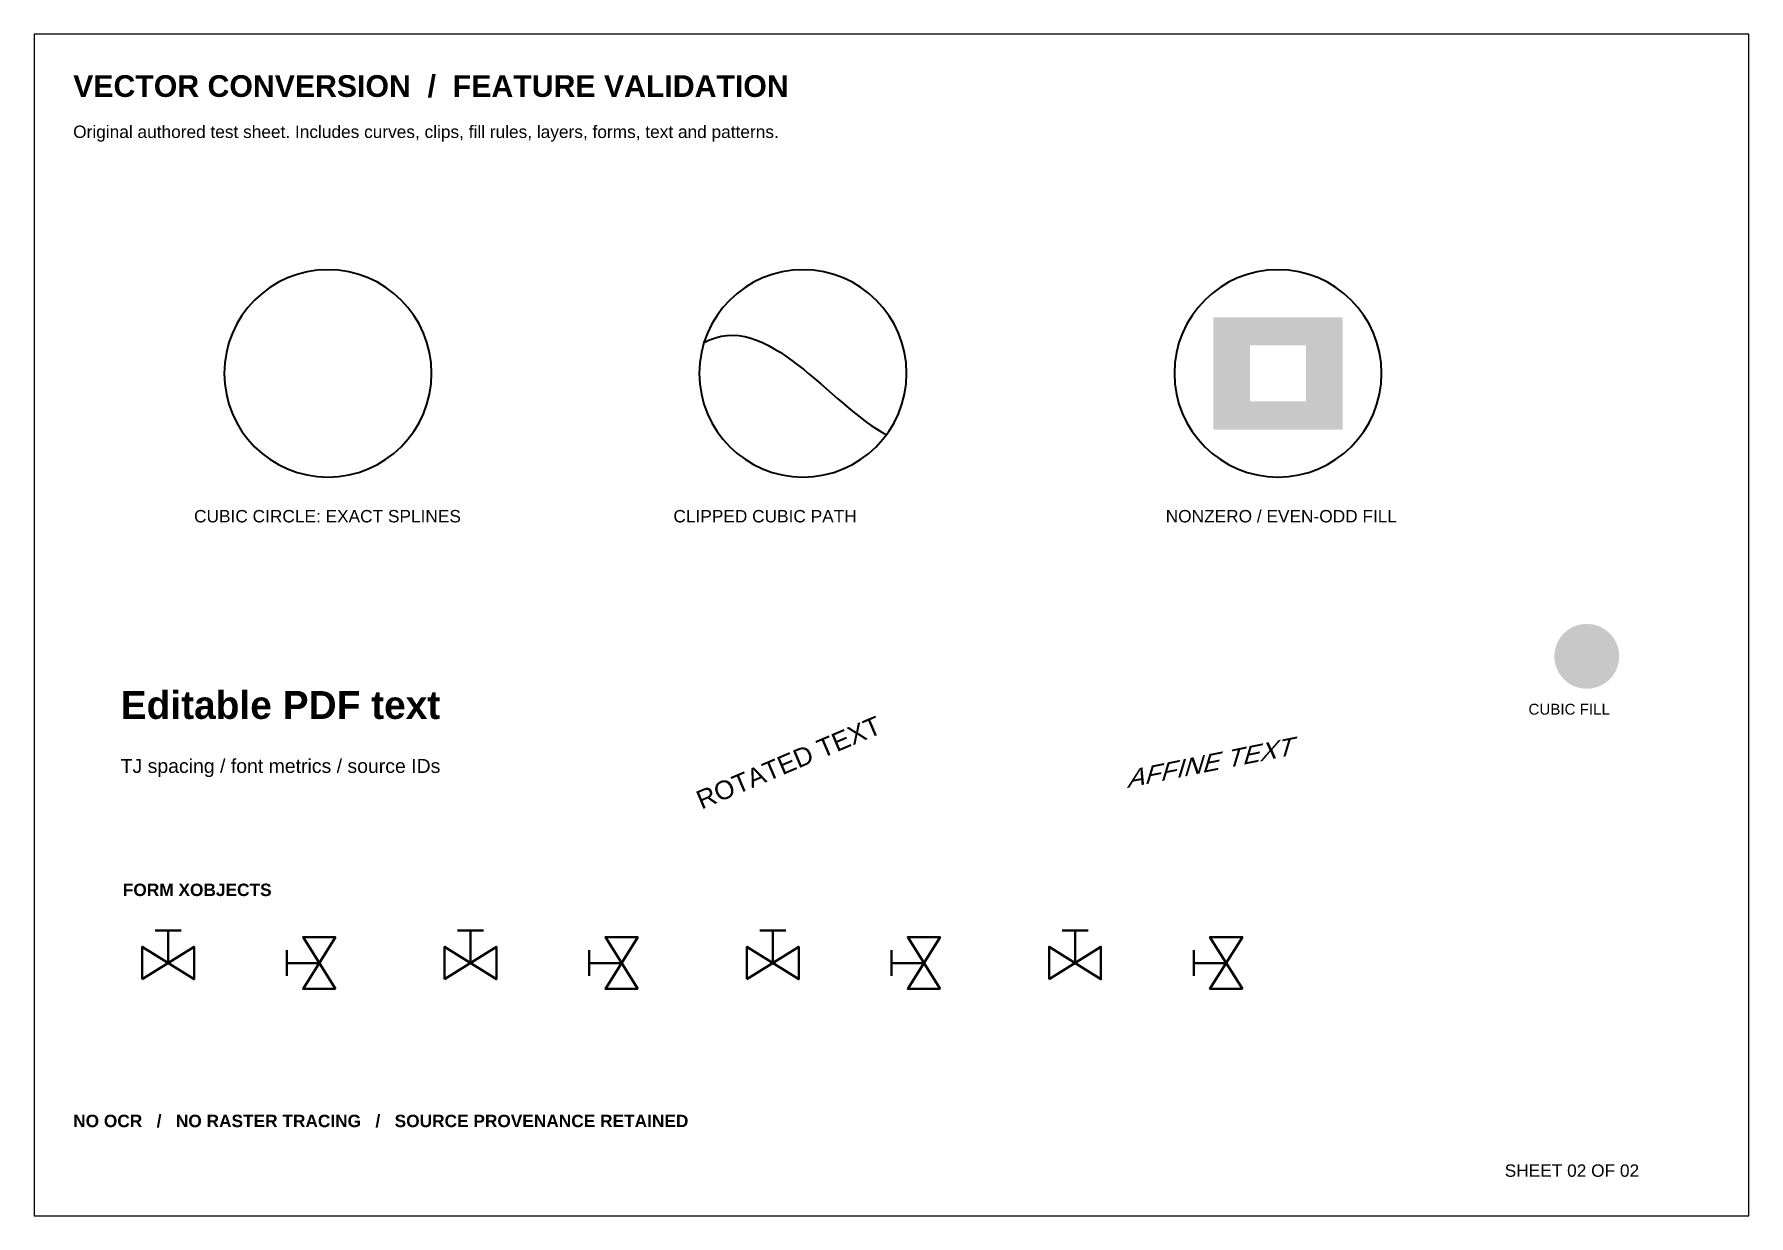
# Model space of a CAD drawing. Header units: millimetres. Extents: x 8 to 289, y 8 to 201.
import ezdxf
from ezdxf.enums import TextEntityAlignment as Align

# ---------------------------------------------------------------- set-up
doc = ezdxf.new("R2010")
doc.units = ezdxf.units.MM
for name, color, linetype, true_color in [('A-ANNOTATION', 127, 'CONTINUOUS', 0x323c46), ('A-SHEET', 127, 'CONTINUOUS', 0x233241), ('P-EQUIPMENT', 144, 'CONTINUOUS', 0x1c677c)]:
    doc.layers.add(name, color=color, linetype=linetype, true_color=true_color)
doc.styles.add('RV_3291BAF8', font='arialbd.ttf')
doc.styles.add('RV_BDCF0158', font='arial.ttf')

# ---------------------------------------------------------------- blocks, each defined once
blk = doc.blocks.new('PDF_FORM_54F19993_0')
at = {"layer": 'A-ANNOTATION', "color": 127, "lineweight": 50, "true_color": 0x323c46}
for p, q in [((-4, 10), (4, 10)), ((0, 0), (0, 10))]:
    blk.add_line(p, q, dxfattribs=at)
blk.add_lwpolyline([(-8, -5), (8, 5), (8, -5), (-8, 5)], close=True, dxfattribs=at)

msp = doc.modelspace()

# ---------------------------------------------------------------- hatches: boundary and pattern name
at = {"layer": 'P-EQUIPMENT', "lineweight": 40, "true_color": 0x247387}
h = msp.add_hatch(color=145, dxfattribs=at)
h.paths.add_polyline_path([(201.08, 136.88), (222.25, 136.88), (222.25, 155.22), (201.08, 155.22)], flags=0)
h.paths.add_polyline_path([(216.25, 141.46), (207.08, 141.46), (207.08, 150.64), (216.25, 150.64)], flags=0)
at = {"layer": 'P-EQUIPMENT', "lineweight": 40, "true_color": 0x1c677c}
h = msp.add_hatch(color=144, dxfattribs=at)
edge = h.paths.add_edge_path(flags=0)
edge.add_spline(control_points=[(267.41, 99.84), (267.41, 102.76), (265.04, 105.13), (262.11, 105.13)], knot_values=[0, 0, 0, 0, 1, 1, 1, 1], degree=3, periodic=0)
edge.add_spline(control_points=[(262.11, 105.13), (259.19, 105.13), (256.82, 102.76), (256.82, 99.84)], knot_values=[0, 0, 0, 0, 1, 1, 1, 1], degree=3, periodic=0)
edge.add_spline(control_points=[(256.82, 99.84), (256.82, 96.91), (259.19, 94.54), (262.11, 94.54)], knot_values=[0, 0, 0, 0, 1, 1, 1, 1], degree=3, periodic=0)
edge.add_spline(control_points=[(262.11, 94.54), (265.04, 94.54), (267.41, 96.91), (267.41, 99.84)], knot_values=[0, 0, 0, 0, 1, 1, 1, 1], degree=3, periodic=0)

# ---------------------------------------------------------------- linework, layer by layer
at = {"layer": 'A-SHEET', "color": 127, "lineweight": 25, "true_color": 0x233241}
msp.add_lwpolyline([(8.47, 8.47), (288.57, 8.47), (288.57, 201.44), (8.47, 201.44)], close=True, dxfattribs=at)
at = {"layer": 'P-EQUIPMENT', "color": 144, "lineweight": 40, "true_color": 0x1c677c}
for points in [[(56.44, 162.98), (47.09, 162.98), (39.51, 155.4), (39.51, 146.05)], [(73.38, 146.05), (73.38, 155.4), (65.8, 162.98), (56.44, 162.98)], [(134.06, 162.98), (124.7, 162.98), (117.12, 155.4), (117.12, 146.05)], [(150.99, 146.05), (150.99, 155.4), (143.41, 162.98), (134.06, 162.98)], [(211.67, 162.98), (202.31, 162.98), (194.73, 155.4), (194.73, 146.05)], [(228.6, 146.05), (228.6, 155.4), (221.02, 162.98), (211.67, 162.98)], [(117.83, 151.02), (128.06, 156.93), (138.54, 140.64), (147.81, 135.97)], [(39.51, 146.05), (39.51, 136.7), (47.09, 129.12), (56.44, 129.12)], [(56.44, 129.12), (65.8, 129.12), (73.38, 136.7), (73.38, 146.05)], [(117.12, 146.05), (117.12, 136.7), (124.7, 129.12), (134.06, 129.12)], [(134.06, 129.12), (143.41, 129.12), (150.99, 136.7), (150.99, 146.05)], [(194.73, 146.05), (194.73, 136.7), (202.31, 129.12), (211.67, 129.12)], [(211.67, 129.12), (221.02, 129.12), (228.6, 136.7), (228.6, 146.05)]]:
    msp.add_open_spline(points, degree=3, dxfattribs=at)

# ---------------------------------------------------------------- block references
at = {"layer": 'A-ANNOTATION', "color": 127, "lineweight": 50, "true_color": 0x323c46, "xscale": 0.5291666667, "yscale": 0.5291666667}
for p in [(30.34, 49.74), (79.73, 49.74), (129.12, 49.74), (178.51, 49.74)]:
    msp.add_blockref('PDF_FORM_54F19993_0', p, dxfattribs=at)
at = {"layer": 'A-ANNOTATION', "color": 127, "lineweight": 50, "true_color": 0x323c46, "xscale": 0.5291666667, "yscale": 0.5291666667, "rotation": 90}
for p in [(55.03, 49.74), (104.42, 49.74), (153.81, 49.74), (203.2, 49.74)]:
    msp.add_blockref('PDF_FORM_54F19993_0', p, dxfattribs=at)

# ---------------------------------------------------------------- texts
at = {"layer": 'A-ANNOTATION', "color": 127, "lineweight": 40, "true_color": 0x323c46}
for s, height, style, p, p2 in [('Editable PDF text', 4.5593, 'RV_3291BAF8', (22.58, 89.61), (74.8, 89.61)), ('TJ spacing / font metrics / source IDs', 2.2797, 'RV_BDCF0158', (22.58, 80.79), (74.81, 80.79)), ('FORM XOBJECTS', 2.0264, 'RV_3291BAF8', (22.93, 60.68), (47.24, 60.68)), ('NO OCR   /   NO RASTER TRACING   /   SOURCE PROVENANCE RETAINED', 2.0264, 'RV_3291BAF8', (14.82, 22.93), (115.33, 22.93)), ('SHEET 02 OF 02', 2.0264, 'RV_BDCF0158', (248.71, 14.82), (270.67, 14.82))]:
    msp.add_text(s, height=height, dxfattribs=dict(at, style=style)).set_placement(p, p2, align=Align.FIT)
at = {"layer": 'A-ANNOTATION', "color": 127, "lineweight": 40, "true_color": 0x323c46, "style": 'RV_BDCF0158'}
msp.add_text('ROTATED TEXT', height=3.0395, rotation=23, dxfattribs=at).set_placement((117.47, 74.79), (147.14, 87.38), align=Align.FIT)
at = {"layer": 'A-ANNOTATION', "color": 127, "lineweight": 40, "true_color": 0x323c46, "style": 'RV_BDCF0158', "oblique": 28.0092}
msp.add_text('AFFINE TEXT', height=2.8017, rotation=11.3099, dxfattribs=at).set_placement((186.97, 78.32), (214.02, 83.73), align=Align.FIT)
at = {"layer": 'A-SHEET', "color": 127, "lineweight": 25, "true_color": 0x233241}
for s, height, style, p, p2 in [('VECTOR CONVERSION  /  FEATURE VALIDATION', 3.5461, 'RV_3291BAF8', (14.82, 191.21), (131.72, 191.21)), ('Original authored test sheet. Includes curves, clips, fill rules, layers, forms, text and patterns.', 2.0264, 'RV_BDCF0158', (14.82, 184.5), (130.1, 184.5))]:
    msp.add_text(s, height=height, dxfattribs=dict(at, style=style)).set_placement(p, p2, align=Align.FIT)
at = {"layer": 'P-EQUIPMENT', "color": 144, "lineweight": 40, "true_color": 0x1c677c, "style": 'RV_BDCF0158'}
for s, height, p, p2 in [('CUBIC CIRCLE: EXACT SPLINES', 2.0264, (34.57, 121.71), (78.17, 121.71)), ('CLIPPED CUBIC PATH', 2.0264, (112.89, 121.71), (142.84, 121.71)), ('NONZERO / EVEN-ODD FILL', 2.0264, (193.32, 121.71), (231.11, 121.71)), ('CUBIC FILL', 1.773, (252.59, 90.31), (265.9, 90.31))]:
    msp.add_text(s, height=height, dxfattribs=at).set_placement(p, p2, align=Align.FIT)

doc.saveas('drawing.dxf')
